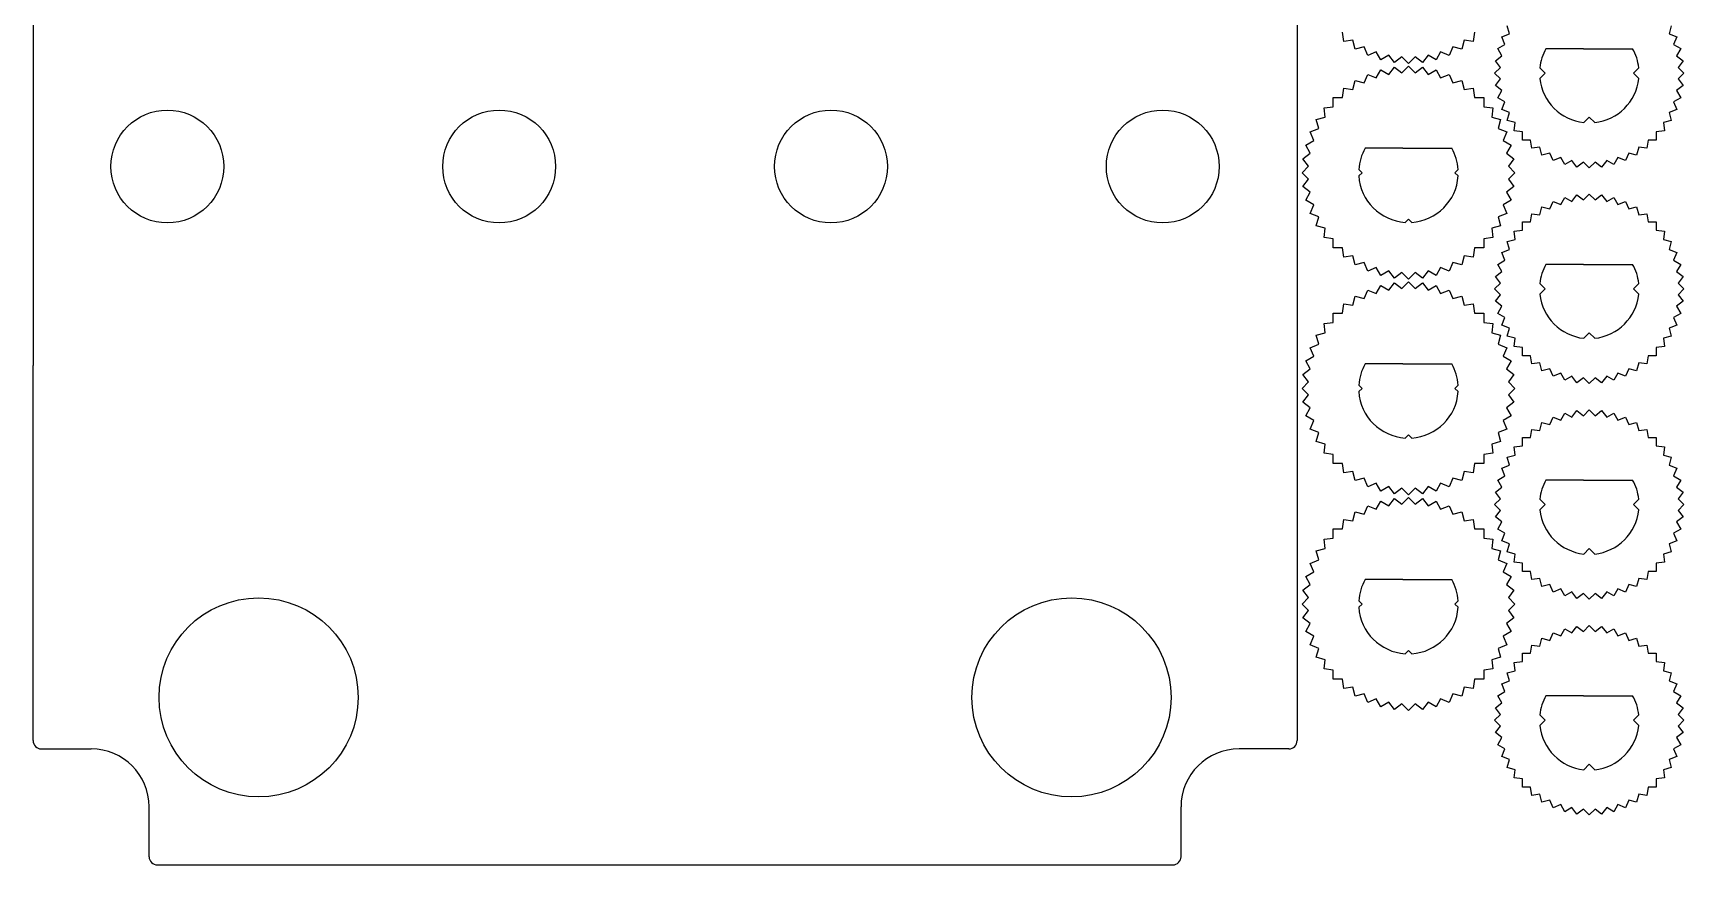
# Model space of a CAD drawing. Extents: x 0 to 100, y -100 to 0.
# Drawn here: x 0 to 99.5, y -100.2 to -50.1 of the extents above; entities that cross this region are included whole.
import ezdxf

# ---------------------------------------------------------------- set-up
doc = ezdxf.new("R2010")
doc.units = 0
doc.layers.add('BLACK', color=7, linetype='CONTINUOUS')

msp = doc.modelspace()

# ---------------------------------------------------------------- linework, layer by layer
at = {"layer": 'BLACK', "linetype": 'CONTINUOUS'}
for p, q in [((0, -0.2), (0, -70.1)), ((76.2, -0.2), (76.2, -92.7)), ((88.998335, -50.100995), (88.86984, -49.621446)), ((98.754839, -49.621446), (98.626345, -50.100995)), ((79.007618, -50.563737), (78.934788, -50.010533)), ((79.560822, -50.490907), (79.007618, -50.563737)), ((79.705237, -51.029871), (79.560822, -50.490907)), ((86.263866, -50.490907), (86.119451, -51.029871)), ((86.81707, -50.563737), (86.263866, -50.490907)), ((86.8899, -50.010533), (86.81707, -50.563737)), ((88.299698, -50.997892), (88.72965, -50.749659)), ((88.539661, -50.290984), (88.998335, -50.100995)), ((88.72965, -50.749659), (88.539661, -50.290984)), ((98.626345, -50.100995), (99.085019, -50.290984)), ((99.085019, -50.290984), (98.89503, -50.749659)), ((98.89503, -50.749659), (99.324982, -50.997892)), ((80.244202, -50.885456), (79.705237, -51.029871)), ((80.457731, -51.40096), (80.244202, -50.885456)), ((80.973235, -51.187431), (80.457731, -51.40096)), ((81.252223, -51.670654), (80.973235, -51.187431)), ((81.735446, -51.391665), (81.252223, -51.670654)), ((82.075121, -51.834339), (81.735446, -51.391665)), ((82.517794, -51.494664), (82.075121, -51.834339)), ((82.912344, -51.889213), (82.517794, -51.494664)), ((83.306894, -51.494664), (82.912344, -51.889213)), ((83.749567, -51.834339), (83.306894, -51.494664)), ((84.089242, -51.391665), (83.749567, -51.834339)), ((84.572465, -51.670654), (84.089242, -51.391665)), ((84.851453, -51.187431), (84.572465, -51.670654)), ((85.366957, -51.40096), (84.851453, -51.187431)), ((85.580486, -50.885456), (85.366957, -51.40096)), ((86.119451, -51.029871), (85.580486, -50.885456)), ((88.154058, -51.730073), (88.547931, -51.427844)), ((88.456287, -52.123945), (88.154058, -51.730073)), ((88.547931, -51.427844), (88.299698, -50.997892)), ((93.470919, -51), (91.2, -51)), ((93.470919, -51), (94.153761, -51)), ((94.153761, -51), (96.42469, -51)), ((99.324982, -50.997892), (99.076749, -51.427844)), ((99.076749, -51.427844), (99.470622, -51.730073)), ((99.470622, -51.730073), (99.168392, -52.123945)), ((80.244202, -53.064543), (80.457731, -52.549039)), ((80.457731, -52.549039), (80.973235, -52.762568)), ((80.973235, -52.762568), (81.252223, -52.279345)), ((81.252223, -52.279345), (81.735446, -52.558334)), ((81.735446, -52.558334), (82.075121, -52.11566)), ((82.075121, -52.11566), (82.517794, -52.455336)), ((82.517794, -52.455336), (82.912344, -52.060786)), ((82.912344, -52.060786), (83.306894, -52.455336)), ((83.306894, -52.455336), (83.749567, -52.11566)), ((83.749567, -52.11566), (84.089242, -52.558334)), ((84.089242, -52.558334), (84.572465, -52.279345)), ((84.572465, -52.279345), (84.851453, -52.762568)), ((84.851453, -52.762568), (85.366957, -52.549039)), ((85.366957, -52.549039), (85.580486, -53.064543)), ((88.105233, -52.475), (88.456287, -52.123945)), ((88.456287, -52.826054), (88.105233, -52.475)), ((90.829876, -52.151114), (91.153761, -52.475)), ((91.153761, -52.475), (90.829928, -52.798833)), ((96.794817, -52.1511), (96.470919, -52.475)), ((96.470919, -52.475), (96.794803, -52.798884)), ((99.168392, -52.123945), (99.519447, -52.475)), ((99.519447, -52.475), (99.168392, -52.826054)), ((78.934788, -53.939466), (79.007618, -53.386262)), ((79.007618, -53.386262), (79.560822, -53.459092)), ((79.560822, -53.459092), (79.705237, -52.920128)), ((79.705237, -52.920128), (80.244202, -53.064543)), ((85.580486, -53.064543), (86.119451, -52.920128)), ((86.119451, -52.920128), (86.263866, -53.459092)), ((86.263866, -53.459092), (86.81707, -53.386262)), ((86.81707, -53.386262), (86.8899, -53.939466)), ((88.154058, -53.219927), (88.456287, -52.826054)), ((88.547931, -53.522156), (88.154058, -53.219927)), ((88.299698, -53.952108), (88.547931, -53.522156)), ((99.470622, -53.219927), (99.076749, -53.522156)), ((99.076749, -53.522156), (99.324982, -53.952108)), ((99.168392, -52.826054), (99.470622, -53.219927)), ((77.823606, -54.570274), (78.37681, -54.497443)), ((77.896437, -55.123478), (77.823606, -54.570274)), ((78.37681, -53.939466), (78.934788, -53.939466)), ((78.37681, -54.497443), (78.37681, -53.939466)), ((86.8899, -53.939466), (87.447878, -53.939466)), ((87.447878, -53.939466), (87.447878, -54.497443)), ((87.447878, -54.497443), (88.001082, -54.570274)), ((88.001082, -54.570274), (87.928251, -55.123478)), ((88.72965, -54.20034), (88.299698, -53.952108)), ((88.539661, -54.659015), (88.72965, -54.20034)), ((88.998335, -54.849004), (88.539661, -54.659015)), ((99.085019, -54.659015), (98.626345, -54.849004)), ((99.324982, -53.952108), (98.89503, -54.20034)), ((98.89503, -54.20034), (99.085019, -54.659015)), ((77.357472, -55.267893), (77.896437, -55.123478)), ((77.501887, -55.806858), (77.357472, -55.267893)), ((87.928251, -55.123478), (88.467216, -55.267893)), ((88.467216, -55.267893), (88.322801, -55.806858)), ((88.86984, -55.328553), (88.998335, -54.849004)), ((89.349389, -55.457048), (88.86984, -55.328553)), ((89.284588, -55.949266), (89.349389, -55.457048)), ((93.81234, -55.133578), (93.488455, -55.457464)), ((94.136218, -55.457457), (93.81234, -55.133578)), ((98.754839, -55.328553), (98.27529, -55.457048)), ((98.27529, -55.457048), (98.340092, -55.949266)), ((98.626345, -54.849004), (98.754839, -55.328553)), ((76.716689, -56.814879), (77.199912, -56.53589)), ((76.986383, -56.020386), (77.501887, -55.806858)), ((77.199912, -56.53589), (76.986383, -56.020386)), ((88.322801, -55.806858), (88.838305, -56.020386)), ((88.838305, -56.020386), (88.624776, -56.53589)), ((88.624776, -56.53589), (89.107999, -56.814879)), ((89.776806, -56.014068), (89.284588, -55.949266)), ((89.776806, -56.510534), (89.776806, -56.014068)), ((90.273272, -56.510534), (89.776806, -56.510534)), ((90.338073, -57.002752), (90.273272, -56.510534)), ((97.351408, -56.510534), (97.286606, -57.002752)), ((97.847874, -56.510534), (97.351408, -56.510534)), ((98.340092, -55.949266), (97.847874, -56.014068)), ((97.847874, -56.014068), (97.847874, -56.510534)), ((76.553005, -57.637777), (76.995678, -57.298102)), ((76.89268, -58.08045), (76.553005, -57.637777)), ((76.995678, -57.298102), (76.716689, -56.814879)), ((82.570923, -57), (80.3, -57)), ((82.570923, -57), (83.253765, -57)), ((83.253765, -57), (85.524693, -57)), ((89.107999, -56.814879), (88.82901, -57.298102)), ((88.82901, -57.298102), (89.271683, -57.637777)), ((89.271683, -57.637777), (88.932008, -58.08045)), ((90.830292, -56.93795), (90.338073, -57.002752)), ((90.958786, -57.417499), (90.830292, -56.93795)), ((91.438335, -57.289004), (90.958786, -57.417499)), ((91.628325, -57.747679), (91.438335, -57.289004)), ((92.086999, -57.55769), (91.628325, -57.747679)), ((92.335232, -57.987642), (92.086999, -57.55769)), ((95.537681, -57.55769), (95.289448, -57.987642)), ((95.996355, -57.747679), (95.537681, -57.55769)), ((96.186344, -57.289004), (95.996355, -57.747679)), ((96.665893, -57.417499), (96.186344, -57.289004)), ((96.794388, -56.93795), (96.665893, -57.417499)), ((97.286606, -57.002752), (96.794388, -56.93795)), ((76.49813, -58.475), (76.89268, -58.08045)), ((76.89268, -58.869549), (76.49813, -58.475)), ((79.918597, -58.668745), (80.112344, -58.475)), ((80.112344, -58.475), (79.918605, -58.281261)), ((85.712344, -58.475), (85.906062, -58.281282)), ((85.906082, -58.668737), (85.712344, -58.475)), ((88.932008, -58.08045), (89.326558, -58.475)), ((89.326558, -58.475), (88.932008, -58.869549)), ((92.765184, -57.739409), (92.335232, -57.987642)), ((93.067413, -58.133281), (92.765184, -57.739409)), ((93.461286, -57.831052), (93.067413, -58.133281)), ((93.81234, -58.182106), (93.461286, -57.831052)), ((94.163394, -57.831052), (93.81234, -58.182106)), ((94.557267, -58.133281), (94.163394, -57.831052)), ((94.859496, -57.739409), (94.557267, -58.133281)), ((95.289448, -57.987642), (94.859496, -57.739409)), ((76.553005, -59.312222), (76.89268, -58.869549)), ((76.995678, -59.651898), (76.553005, -59.312222)), ((76.716689, -60.13512), (76.995678, -59.651898)), ((89.271683, -59.312222), (88.82901, -59.651898)), ((88.82901, -59.651898), (89.107999, -60.13512)), ((88.932008, -58.869549), (89.271683, -59.312222)), ((77.199912, -60.414109), (76.716689, -60.13512)), ((76.986383, -60.929613), (77.199912, -60.414109)), ((89.107999, -60.13512), (88.624776, -60.414109)), ((88.624776, -60.414109), (88.838305, -60.929613)), ((90.830292, -61.012049), (90.958786, -60.5325)), ((90.958786, -60.5325), (91.438335, -60.660995)), ((91.438335, -60.660995), (91.628325, -60.202321)), ((91.628325, -60.202321), (92.086999, -60.39231)), ((92.086999, -60.39231), (92.335232, -59.962358)), ((92.335232, -59.962358), (92.765184, -60.210591)), ((92.765184, -60.210591), (93.067413, -59.816718)), ((93.067413, -59.816718), (93.461286, -60.118947)), ((93.461286, -60.118947), (93.81234, -59.767893)), ((93.81234, -59.767893), (94.163394, -60.118947)), ((94.163394, -60.118947), (94.557267, -59.816718)), ((94.557267, -59.816718), (94.859496, -60.210591)), ((94.859496, -60.210591), (95.289448, -59.962358)), ((95.289448, -59.962358), (95.537681, -60.39231)), ((95.537681, -60.39231), (95.996355, -60.202321)), ((95.996355, -60.202321), (96.186344, -60.660995)), ((96.186344, -60.660995), (96.665893, -60.5325)), ((96.665893, -60.5325), (96.794388, -61.012049)), ((77.501887, -61.143142), (76.986383, -60.929613)), ((77.357472, -61.682106), (77.501887, -61.143142)), ((77.896437, -61.826522), (77.357472, -61.682106)), ((82.718607, -61.468735), (82.912344, -61.275)), ((82.912344, -61.275), (83.10607, -61.468725)), ((88.467216, -61.682106), (87.928251, -61.826522)), ((88.838305, -60.929613), (88.322801, -61.143142)), ((88.322801, -61.143142), (88.467216, -61.682106)), ((89.776806, -61.439466), (90.273272, -61.439466)), ((89.776806, -61.935931), (89.776806, -61.439466)), ((90.273272, -61.439466), (90.338073, -60.947247)), ((90.338073, -60.947247), (90.830292, -61.012049)), ((96.794388, -61.012049), (97.286606, -60.947247)), ((97.286606, -60.947247), (97.351408, -61.439466)), ((97.351408, -61.439466), (97.847874, -61.439466)), ((97.847874, -61.439466), (97.847874, -61.935931)), ((77.823606, -62.379725), (77.896437, -61.826522)), ((78.37681, -62.452556), (77.823606, -62.379725)), ((78.37681, -63.010533), (78.37681, -62.452556)), ((88.001082, -62.379725), (87.447878, -62.452556)), ((87.447878, -62.452556), (87.447878, -63.010533)), ((87.928251, -61.826522), (88.001082, -62.379725)), ((88.86984, -62.621446), (89.349389, -62.492952)), ((88.998335, -63.100995), (88.86984, -62.621446)), ((89.284588, -62.000733), (89.776806, -61.935931)), ((89.349389, -62.492952), (89.284588, -62.000733)), ((97.847874, -61.935931), (98.340092, -62.000733)), ((98.340092, -62.000733), (98.27529, -62.492952)), ((98.27529, -62.492952), (98.754839, -62.621446)), ((98.754839, -62.621446), (98.626345, -63.100995)), ((78.934788, -63.010533), (78.37681, -63.010533)), ((79.007618, -63.563737), (78.934788, -63.010533)), ((79.560822, -63.490907), (79.007618, -63.563737)), ((79.705237, -64.029871), (79.560822, -63.490907)), ((86.263866, -63.490907), (86.119451, -64.029871)), ((86.81707, -63.563737), (86.263866, -63.490907)), ((86.8899, -63.010533), (86.81707, -63.563737)), ((87.447878, -63.010533), (86.8899, -63.010533)), ((88.539661, -63.290984), (88.998335, -63.100995)), ((88.72965, -63.749659), (88.539661, -63.290984)), ((98.626345, -63.100995), (99.085019, -63.290984)), ((99.085019, -63.290984), (98.89503, -63.749659)), ((80.244202, -63.885456), (79.705237, -64.029871)), ((80.457731, -64.40096), (80.244202, -63.885456)), ((80.973235, -64.187431), (80.457731, -64.40096)), ((81.252223, -64.670654), (80.973235, -64.187431)), ((81.735446, -64.391665), (81.252223, -64.670654)), ((82.075121, -64.834339), (81.735446, -64.391665)), ((82.517794, -64.494664), (82.075121, -64.834339)), ((82.912344, -64.889213), (82.517794, -64.494664)), ((83.306894, -64.494664), (82.912344, -64.889213)), ((83.749567, -64.834339), (83.306894, -64.494664)), ((84.089242, -64.391665), (83.749567, -64.834339)), ((84.572465, -64.670654), (84.089242, -64.391665)), ((84.851453, -64.187431), (84.572465, -64.670654)), ((85.366957, -64.40096), (84.851453, -64.187431)), ((85.580486, -63.885456), (85.366957, -64.40096)), ((86.119451, -64.029871), (85.580486, -63.885456)), ((88.154058, -64.730073), (88.547931, -64.427844)), ((88.299698, -63.997892), (88.72965, -63.749659)), ((88.547931, -64.427844), (88.299698, -63.997892)), ((93.470919, -64), (91.2, -64)), ((93.470919, -64), (94.153761, -64)), ((94.153761, -64), (96.42469, -64)), ((98.89503, -63.749659), (99.324982, -63.997892)), ((99.324982, -63.997892), (99.076749, -64.427844)), ((99.076749, -64.427844), (99.470622, -64.730073)), ((80.244202, -66.064543), (80.457731, -65.549039)), ((80.457731, -65.549039), (80.973235, -65.762568)), ((80.973235, -65.762568), (81.252223, -65.279345)), ((81.252223, -65.279345), (81.735446, -65.558334)), ((81.735446, -65.558334), (82.075121, -65.11566)), ((82.075121, -65.11566), (82.517794, -65.455336)), ((82.517794, -65.455336), (82.912344, -65.060786)), ((82.912344, -65.060786), (83.306894, -65.455336)), ((83.306894, -65.455336), (83.749567, -65.11566)), ((83.749567, -65.11566), (84.089242, -65.558334)), ((84.089242, -65.558334), (84.572465, -65.279345)), ((84.572465, -65.279345), (84.851453, -65.762568)), ((84.851453, -65.762568), (85.366957, -65.549039)), ((85.366957, -65.549039), (85.580486, -66.064543)), ((88.105233, -65.475), (88.456287, -65.123945)), ((88.456287, -65.826054), (88.105233, -65.475)), ((88.456287, -65.123945), (88.154058, -64.730073)), ((90.829876, -65.151114), (91.153761, -65.475)), ((91.153761, -65.475), (90.829928, -65.798833)), ((96.794817, -65.1511), (96.470919, -65.475)), ((96.470919, -65.475), (96.794803, -65.798884)), ((99.470622, -64.730073), (99.168392, -65.123945)), ((99.168392, -65.123945), (99.519447, -65.475)), ((99.519447, -65.475), (99.168392, -65.826054)), ((78.934788, -66.939466), (79.007618, -66.386262)), ((79.007618, -66.386262), (79.560822, -66.459092)), ((79.560822, -66.459092), (79.705237, -65.920128)), ((79.705237, -65.920128), (80.244202, -66.064543)), ((85.580486, -66.064543), (86.119451, -65.920128)), ((86.119451, -65.920128), (86.263866, -66.459092)), ((86.263866, -66.459092), (86.81707, -66.386262)), ((86.81707, -66.386262), (86.8899, -66.939466)), ((88.154058, -66.219927), (88.456287, -65.826054)), ((88.547931, -66.522156), (88.154058, -66.219927)), ((88.299698, -66.952108), (88.547931, -66.522156)), ((99.470622, -66.219927), (99.076749, -66.522156)), ((99.076749, -66.522156), (99.324982, -66.952108)), ((99.168392, -65.826054), (99.470622, -66.219927)), ((77.823606, -67.570274), (78.37681, -67.497443)), ((77.896437, -68.123478), (77.823606, -67.570274)), ((78.37681, -66.939466), (78.934788, -66.939466)), ((78.37681, -67.497443), (78.37681, -66.939466)), ((86.8899, -66.939466), (87.447878, -66.939466)), ((87.447878, -66.939466), (87.447878, -67.497443)), ((87.447878, -67.497443), (88.001082, -67.570274)), ((88.001082, -67.570274), (87.928251, -68.123478)), ((88.72965, -67.20034), (88.299698, -66.952108)), ((88.539661, -67.659015), (88.72965, -67.20034)), ((88.998335, -67.849004), (88.539661, -67.659015)), ((99.085019, -67.659015), (98.626345, -67.849004)), ((99.324982, -66.952108), (98.89503, -67.20034)), ((98.89503, -67.20034), (99.085019, -67.659015)), ((77.357472, -68.267893), (77.896437, -68.123478)), ((77.501887, -68.806858), (77.357472, -68.267893)), ((87.928251, -68.123478), (88.467216, -68.267893)), ((88.467216, -68.267893), (88.322801, -68.806858)), ((88.86984, -68.328553), (88.998335, -67.849004)), ((89.349389, -68.457048), (88.86984, -68.328553)), ((89.284588, -68.949266), (89.349389, -68.457048)), ((93.81234, -68.133578), (93.488455, -68.457464)), ((94.136218, -68.457457), (93.81234, -68.133578)), ((98.754839, -68.328553), (98.27529, -68.457048)), ((98.27529, -68.457048), (98.340092, -68.949266)), ((98.626345, -67.849004), (98.754839, -68.328553)), ((76.716689, -69.814879), (77.199912, -69.53589)), ((76.986383, -69.020386), (77.501887, -68.806858)), ((77.199912, -69.53589), (76.986383, -69.020386)), ((88.322801, -68.806858), (88.838305, -69.020386)), ((88.838305, -69.020386), (88.624776, -69.53589)), ((88.624776, -69.53589), (89.107999, -69.814879)), ((89.776806, -69.014068), (89.284588, -68.949266)), ((89.776806, -69.510534), (89.776806, -69.014068)), ((90.273272, -69.510534), (89.776806, -69.510534)), ((90.338073, -70.002752), (90.273272, -69.510534)), ((97.351408, -69.510534), (97.286606, -70.002752)), ((97.847874, -69.510534), (97.351408, -69.510534)), ((98.340092, -68.949266), (97.847874, -69.014068)), ((97.847874, -69.014068), (97.847874, -69.510534)), ((0, -92.7), (0, -70.1)), ((76.553005, -70.637777), (76.995678, -70.298102)), ((76.89268, -71.08045), (76.553005, -70.637777)), ((76.995678, -70.298102), (76.716689, -69.814879)), ((82.570923, -70), (80.3, -70)), ((82.570923, -70), (83.253765, -70)), ((83.253765, -70), (85.524693, -70)), ((89.107999, -69.814879), (88.82901, -70.298102)), ((88.82901, -70.298102), (89.271683, -70.637777)), ((89.271683, -70.637777), (88.932008, -71.08045)), ((90.830292, -69.93795), (90.338073, -70.002752)), ((90.958786, -70.417499), (90.830292, -69.93795)), ((91.438335, -70.289004), (90.958786, -70.417499)), ((91.628325, -70.747679), (91.438335, -70.289004)), ((92.086999, -70.55769), (91.628325, -70.747679)), ((92.335232, -70.987642), (92.086999, -70.55769)), ((95.537681, -70.55769), (95.289448, -70.987642)), ((95.996355, -70.747679), (95.537681, -70.55769)), ((96.186344, -70.289004), (95.996355, -70.747679)), ((96.665893, -70.417499), (96.186344, -70.289004)), ((96.794388, -69.93795), (96.665893, -70.417499)), ((97.286606, -70.002752), (96.794388, -69.93795)), ((76.49813, -71.475), (76.89268, -71.08045)), ((76.89268, -71.869549), (76.49813, -71.475)), ((79.918597, -71.668745), (80.112344, -71.475)), ((80.112344, -71.475), (79.918605, -71.281261)), ((85.712344, -71.475), (85.906062, -71.281282)), ((85.906082, -71.668737), (85.712344, -71.475)), ((88.932008, -71.08045), (89.326558, -71.475)), ((89.326558, -71.475), (88.932008, -71.869549)), ((92.765184, -70.739409), (92.335232, -70.987642)), ((93.067413, -71.133281), (92.765184, -70.739409)), ((93.461286, -70.831052), (93.067413, -71.133281)), ((93.81234, -71.182106), (93.461286, -70.831052)), ((94.163394, -70.831052), (93.81234, -71.182106)), ((94.557267, -71.133281), (94.163394, -70.831052)), ((94.859496, -70.739409), (94.557267, -71.133281)), ((95.289448, -70.987642), (94.859496, -70.739409)), ((76.553005, -72.312222), (76.89268, -71.869549)), ((76.995678, -72.651898), (76.553005, -72.312222)), ((89.271683, -72.312222), (88.82901, -72.651898)), ((88.932008, -71.869549), (89.271683, -72.312222)), ((76.716689, -73.13512), (76.995678, -72.651898)), ((77.199912, -73.414109), (76.716689, -73.13512)), ((76.986383, -73.929613), (77.199912, -73.414109)), ((89.107999, -73.13512), (88.624776, -73.414109)), ((88.624776, -73.414109), (88.838305, -73.929613)), ((88.82901, -72.651898), (89.107999, -73.13512)), ((90.830292, -74.012049), (90.958786, -73.5325)), ((90.958786, -73.5325), (91.438335, -73.660995)), ((91.438335, -73.660995), (91.628325, -73.202321)), ((91.628325, -73.202321), (92.086999, -73.39231)), ((92.086999, -73.39231), (92.335232, -72.962358)), ((92.335232, -72.962358), (92.765184, -73.210591)), ((92.765184, -73.210591), (93.067413, -72.816718)), ((93.067413, -72.816718), (93.461286, -73.118947)), ((93.461286, -73.118947), (93.81234, -72.767893)), ((93.81234, -72.767893), (94.163394, -73.118947)), ((94.163394, -73.118947), (94.557267, -72.816718)), ((94.557267, -72.816718), (94.859496, -73.210591)), ((94.859496, -73.210591), (95.289448, -72.962358)), ((95.289448, -72.962358), (95.537681, -73.39231)), ((95.537681, -73.39231), (95.996355, -73.202321)), ((95.996355, -73.202321), (96.186344, -73.660995)), ((96.186344, -73.660995), (96.665893, -73.5325)), ((96.665893, -73.5325), (96.794388, -74.012049)), ((77.501887, -74.143142), (76.986383, -73.929613)), ((77.357472, -74.682106), (77.501887, -74.143142)), ((82.718607, -74.468735), (82.912344, -74.275)), ((82.912344, -74.275), (83.10607, -74.468725)), ((88.838305, -73.929613), (88.322801, -74.143142)), ((88.322801, -74.143142), (88.467216, -74.682106)), ((89.776806, -74.439466), (90.273272, -74.439466)), ((89.776806, -74.935931), (89.776806, -74.439466)), ((90.273272, -74.439466), (90.338073, -73.947247)), ((90.338073, -73.947247), (90.830292, -74.012049)), ((96.794388, -74.012049), (97.286606, -73.947247)), ((97.286606, -73.947247), (97.351408, -74.439466)), ((97.351408, -74.439466), (97.847874, -74.439466)), ((97.847874, -74.439466), (97.847874, -74.935931)), ((77.896437, -74.826522), (77.357472, -74.682106)), ((77.823606, -75.379725), (77.896437, -74.826522)), ((78.37681, -75.452556), (77.823606, -75.379725)), ((78.37681, -76.010533), (78.37681, -75.452556)), ((88.001082, -75.379725), (87.447878, -75.452556)), ((87.447878, -75.452556), (87.447878, -76.010533)), ((88.467216, -74.682106), (87.928251, -74.826522)), ((87.928251, -74.826522), (88.001082, -75.379725)), ((88.86984, -75.621446), (89.349389, -75.492952)), ((88.998335, -76.100995), (88.86984, -75.621446)), ((89.284588, -75.000733), (89.776806, -74.935931)), ((89.349389, -75.492952), (89.284588, -75.000733)), ((97.847874, -74.935931), (98.340092, -75.000733)), ((98.340092, -75.000733), (98.27529, -75.492952)), ((98.27529, -75.492952), (98.754839, -75.621446)), ((98.754839, -75.621446), (98.626345, -76.100995)), ((78.934788, -76.010533), (78.37681, -76.010533)), ((79.007618, -76.563737), (78.934788, -76.010533)), ((79.560822, -76.490907), (79.007618, -76.563737)), ((79.705237, -77.029871), (79.560822, -76.490907)), ((86.263866, -76.490907), (86.119451, -77.029871)), ((86.81707, -76.563737), (86.263866, -76.490907)), ((86.8899, -76.010533), (86.81707, -76.563737)), ((87.447878, -76.010533), (86.8899, -76.010533)), ((88.539661, -76.290984), (88.998335, -76.100995)), ((88.72965, -76.749659), (88.539661, -76.290984)), ((98.626345, -76.100995), (99.085019, -76.290984)), ((99.085019, -76.290984), (98.89503, -76.749659)), ((80.244202, -76.885456), (79.705237, -77.029871)), ((80.457731, -77.40096), (80.244202, -76.885456)), ((80.973235, -77.187431), (80.457731, -77.40096)), ((81.252223, -77.670654), (80.973235, -77.187431)), ((81.735446, -77.391665), (81.252223, -77.670654)), ((82.075121, -77.834339), (81.735446, -77.391665)), ((82.517794, -77.494664), (82.075121, -77.834339)), ((82.912344, -77.889213), (82.517794, -77.494664)), ((83.306894, -77.494664), (82.912344, -77.889213)), ((83.749567, -77.834339), (83.306894, -77.494664)), ((84.089242, -77.391665), (83.749567, -77.834339)), ((84.572465, -77.670654), (84.089242, -77.391665)), ((84.851453, -77.187431), (84.572465, -77.670654)), ((85.366957, -77.40096), (84.851453, -77.187431)), ((85.580486, -76.885456), (85.366957, -77.40096)), ((86.119451, -77.029871), (85.580486, -76.885456)), ((88.154058, -77.730073), (88.547931, -77.427844)), ((88.299698, -76.997892), (88.72965, -76.749659)), ((88.547931, -77.427844), (88.299698, -76.997892)), ((93.470919, -77), (91.2, -77)), ((93.470919, -77), (94.153761, -77)), ((94.153761, -77), (96.42469, -77)), ((98.89503, -76.749659), (99.324982, -76.997892)), ((99.324982, -76.997892), (99.076749, -77.427844)), ((99.076749, -77.427844), (99.470622, -77.730073)), ((80.244202, -79.064543), (80.457731, -78.549039)), ((80.457731, -78.549039), (80.973235, -78.762568)), ((80.973235, -78.762568), (81.252223, -78.279345)), ((81.252223, -78.279345), (81.735446, -78.558334)), ((81.735446, -78.558334), (82.075121, -78.11566)), ((82.075121, -78.11566), (82.517794, -78.455336)), ((82.517794, -78.455336), (82.912344, -78.060786)), ((82.912344, -78.060786), (83.306894, -78.455336)), ((83.306894, -78.455336), (83.749567, -78.11566)), ((83.749567, -78.11566), (84.089242, -78.558334)), ((84.089242, -78.558334), (84.572465, -78.279345)), ((84.572465, -78.279345), (84.851453, -78.762568)), ((84.851453, -78.762568), (85.366957, -78.549039)), ((85.366957, -78.549039), (85.580486, -79.064543)), ((88.105233, -78.475), (88.456287, -78.123945)), ((88.456287, -78.826054), (88.105233, -78.475)), ((88.456287, -78.123945), (88.154058, -77.730073)), ((90.829876, -78.151114), (91.153761, -78.475)), ((91.153761, -78.475), (90.829928, -78.798833)), ((96.794817, -78.1511), (96.470919, -78.475)), ((96.470919, -78.475), (96.794803, -78.798884)), ((99.470622, -77.730073), (99.168392, -78.123945)), ((99.168392, -78.123945), (99.519447, -78.475)), ((99.519447, -78.475), (99.168392, -78.826054)), ((78.934788, -79.939466), (79.007618, -79.386262)), ((79.007618, -79.386262), (79.560822, -79.459092)), ((79.560822, -79.459092), (79.705237, -78.920128)), ((79.705237, -78.920128), (80.244202, -79.064543)), ((85.580486, -79.064543), (86.119451, -78.920128)), ((86.119451, -78.920128), (86.263866, -79.459092)), ((86.263866, -79.459092), (86.81707, -79.386262)), ((86.81707, -79.386262), (86.8899, -79.939466)), ((88.154058, -79.219927), (88.456287, -78.826054)), ((88.547931, -79.522156), (88.154058, -79.219927)), ((88.299698, -79.952108), (88.547931, -79.522156)), ((99.470622, -79.219927), (99.076749, -79.522156)), ((99.076749, -79.522156), (99.324982, -79.952108)), ((99.168392, -78.826054), (99.470622, -79.219927)), ((77.823606, -80.570274), (78.37681, -80.497443)), ((77.896437, -81.123478), (77.823606, -80.570274)), ((78.37681, -80.497443), (78.37681, -79.939466)), ((78.37681, -79.939466), (78.934788, -79.939466)), ((86.8899, -79.939466), (87.447878, -79.939466)), ((87.447878, -79.939466), (87.447878, -80.497443)), ((87.447878, -80.497443), (88.001082, -80.570274)), ((88.001082, -80.570274), (87.928251, -81.123478)), ((88.72965, -80.20034), (88.299698, -79.952108)), ((88.539661, -80.659015), (88.72965, -80.20034)), ((99.324982, -79.952108), (98.89503, -80.20034)), ((98.89503, -80.20034), (99.085019, -80.659015)), ((77.357472, -81.267893), (77.896437, -81.123478)), ((77.501887, -81.806858), (77.357472, -81.267893)), ((87.928251, -81.123478), (88.467216, -81.267893)), ((88.467216, -81.267893), (88.322801, -81.806858)), ((88.998335, -80.849004), (88.539661, -80.659015)), ((88.86984, -81.328553), (88.998335, -80.849004)), ((89.349389, -81.457048), (88.86984, -81.328553)), ((89.284588, -81.949266), (89.349389, -81.457048)), ((93.81234, -81.133578), (93.488455, -81.457464)), ((94.136218, -81.457457), (93.81234, -81.133578)), ((98.754839, -81.328553), (98.27529, -81.457048)), ((98.27529, -81.457048), (98.340092, -81.949266)), ((99.085019, -80.659015), (98.626345, -80.849004)), ((98.626345, -80.849004), (98.754839, -81.328553)), ((76.716689, -82.814879), (77.199912, -82.53589)), ((76.986383, -82.020386), (77.501887, -81.806858)), ((77.199912, -82.53589), (76.986383, -82.020386)), ((88.322801, -81.806858), (88.838305, -82.020386)), ((88.838305, -82.020386), (88.624776, -82.53589)), ((88.624776, -82.53589), (89.107999, -82.814879)), ((89.776806, -82.014068), (89.284588, -81.949266)), ((89.776806, -82.510534), (89.776806, -82.014068)), ((90.273272, -82.510534), (89.776806, -82.510534)), ((90.338073, -83.002752), (90.273272, -82.510534)), ((97.351408, -82.510534), (97.286606, -83.002752)), ((97.847874, -82.510534), (97.351408, -82.510534)), ((98.340092, -81.949266), (97.847874, -82.014068)), ((97.847874, -82.014068), (97.847874, -82.510534)), ((76.553005, -83.637777), (76.995678, -83.298102)), ((76.995678, -83.298102), (76.716689, -82.814879)), ((82.570923, -83), (80.3, -83)), ((82.570923, -83), (83.253765, -83)), ((83.253765, -83), (85.524693, -83)), ((89.107999, -82.814879), (88.82901, -83.298102)), ((88.82901, -83.298102), (89.271683, -83.637777)), ((90.830292, -82.93795), (90.338073, -83.002752)), ((90.958786, -83.417499), (90.830292, -82.93795)), ((91.438335, -83.289004), (90.958786, -83.417499)), ((91.628325, -83.747679), (91.438335, -83.289004)), ((92.086999, -83.55769), (91.628325, -83.747679)), ((92.335232, -83.987642), (92.086999, -83.55769)), ((95.537681, -83.55769), (95.289448, -83.987642)), ((95.996355, -83.747679), (95.537681, -83.55769)), ((96.186344, -83.289004), (95.996355, -83.747679)), ((96.665893, -83.417499), (96.186344, -83.289004)), ((96.794388, -82.93795), (96.665893, -83.417499)), ((97.286606, -83.002752), (96.794388, -82.93795)), ((76.49813, -84.475), (76.89268, -84.08045)), ((76.89268, -84.869549), (76.49813, -84.475)), ((76.89268, -84.08045), (76.553005, -83.637777)), ((79.918597, -84.668745), (80.112344, -84.475)), ((80.112344, -84.475), (79.918605, -84.281261)), ((85.712344, -84.475), (85.906062, -84.281282)), ((85.906082, -84.668737), (85.712344, -84.475)), ((89.271683, -83.637777), (88.932008, -84.08045)), ((88.932008, -84.08045), (89.326558, -84.475)), ((89.326558, -84.475), (88.932008, -84.869549)), ((92.765184, -83.739409), (92.335232, -83.987642)), ((93.067413, -84.133281), (92.765184, -83.739409)), ((93.461286, -83.831052), (93.067413, -84.133281)), ((93.81234, -84.182106), (93.461286, -83.831052)), ((94.163394, -83.831052), (93.81234, -84.182106)), ((94.557267, -84.133281), (94.163394, -83.831052)), ((94.859496, -83.739409), (94.557267, -84.133281)), ((95.289448, -83.987642), (94.859496, -83.739409)), ((76.553005, -85.312222), (76.89268, -84.869549)), ((76.995678, -85.651898), (76.553005, -85.312222)), ((89.271683, -85.312222), (88.82901, -85.651898)), ((88.932008, -84.869549), (89.271683, -85.312222)), ((76.716689, -86.13512), (76.995678, -85.651898)), ((77.199912, -86.414109), (76.716689, -86.13512)), ((76.986383, -86.929613), (77.199912, -86.414109)), ((89.107999, -86.13512), (88.624776, -86.414109)), ((88.624776, -86.414109), (88.838305, -86.929613)), ((88.82901, -85.651898), (89.107999, -86.13512)), ((90.830292, -87.012049), (90.958786, -86.5325)), ((90.958786, -86.5325), (91.438335, -86.660995)), ((91.438335, -86.660995), (91.628325, -86.202321)), ((91.628325, -86.202321), (92.086999, -86.39231)), ((92.086999, -86.39231), (92.335232, -85.962358)), ((92.335232, -85.962358), (92.765184, -86.210591)), ((92.765184, -86.210591), (93.067413, -85.816718)), ((93.067413, -85.816718), (93.461286, -86.118947)), ((93.461286, -86.118947), (93.81234, -85.767893)), ((93.81234, -85.767893), (94.163394, -86.118947)), ((94.163394, -86.118947), (94.557267, -85.816718)), ((94.557267, -85.816718), (94.859496, -86.210591)), ((94.859496, -86.210591), (95.289448, -85.962358)), ((95.289448, -85.962358), (95.537681, -86.39231)), ((95.537681, -86.39231), (95.996355, -86.202321)), ((95.996355, -86.202321), (96.186344, -86.660995)), ((96.186344, -86.660995), (96.665893, -86.5325)), ((96.665893, -86.5325), (96.794388, -87.012049)), ((77.501887, -87.143142), (76.986383, -86.929613)), ((77.357472, -87.682106), (77.501887, -87.143142)), ((82.718607, -87.468735), (82.912344, -87.275)), ((82.912344, -87.275), (83.10607, -87.468725)), ((88.838305, -86.929613), (88.322801, -87.143142)), ((88.322801, -87.143142), (88.467216, -87.682106)), ((89.776806, -87.935931), (89.776806, -87.439466)), ((89.776806, -87.439466), (90.273272, -87.439466)), ((90.273272, -87.439466), (90.338073, -86.947247)), ((90.338073, -86.947247), (90.830292, -87.012049)), ((96.794388, -87.012049), (97.286606, -86.947247)), ((97.286606, -86.947247), (97.351408, -87.439466)), ((97.351408, -87.439466), (97.847874, -87.439466)), ((97.847874, -87.439466), (97.847874, -87.935931)), ((77.896437, -87.826522), (77.357472, -87.682106)), ((77.823606, -88.379725), (77.896437, -87.826522)), ((78.37681, -88.452556), (77.823606, -88.379725)), ((78.37681, -89.010533), (78.37681, -88.452556)), ((88.001082, -88.379725), (87.447878, -88.452556)), ((87.447878, -88.452556), (87.447878, -89.010533)), ((88.467216, -87.682106), (87.928251, -87.826522)), ((87.928251, -87.826522), (88.001082, -88.379725)), ((88.86984, -88.621446), (89.349389, -88.492952)), ((89.284588, -88.000733), (89.776806, -87.935931)), ((89.349389, -88.492952), (89.284588, -88.000733)), ((97.847874, -87.935931), (98.340092, -88.000733)), ((98.340092, -88.000733), (98.27529, -88.492952)), ((98.27529, -88.492952), (98.754839, -88.621446)), ((78.934788, -89.010533), (78.37681, -89.010533)), ((79.007618, -89.563737), (78.934788, -89.010533)), ((79.560822, -89.490907), (79.007618, -89.563737)), ((79.705237, -90.029871), (79.560822, -89.490907)), ((86.263866, -89.490907), (86.119451, -90.029871)), ((86.81707, -89.563737), (86.263866, -89.490907)), ((86.8899, -89.010533), (86.81707, -89.563737)), ((87.447878, -89.010533), (86.8899, -89.010533)), ((88.539661, -89.290984), (88.998335, -89.100995)), ((88.72965, -89.749659), (88.539661, -89.290984)), ((88.998335, -89.100995), (88.86984, -88.621446)), ((98.754839, -88.621446), (98.626345, -89.100995)), ((98.626345, -89.100995), (99.085019, -89.290984)), ((99.085019, -89.290984), (98.89503, -89.749659)), ((80.244202, -89.885456), (79.705237, -90.029871)), ((80.457731, -90.40096), (80.244202, -89.885456)), ((80.973235, -90.187431), (80.457731, -90.40096)), ((81.252223, -90.670654), (80.973235, -90.187431)), ((81.735446, -90.391665), (81.252223, -90.670654)), ((82.075121, -90.834339), (81.735446, -90.391665)), ((82.517794, -90.494664), (82.075121, -90.834339)), ((82.912344, -90.889213), (82.517794, -90.494664)), ((83.306894, -90.494664), (82.912344, -90.889213)), ((83.749567, -90.834339), (83.306894, -90.494664)), ((84.089242, -90.391665), (83.749567, -90.834339)), ((84.572465, -90.670654), (84.089242, -90.391665)), ((84.851453, -90.187431), (84.572465, -90.670654)), ((85.366957, -90.40096), (84.851453, -90.187431)), ((85.580486, -89.885456), (85.366957, -90.40096)), ((86.119451, -90.029871), (85.580486, -89.885456)), ((88.154058, -90.730073), (88.547931, -90.427844)), ((88.299698, -89.997892), (88.72965, -89.749659)), ((88.547931, -90.427844), (88.299698, -89.997892)), ((93.470919, -90), (91.2, -90)), ((93.470919, -90), (94.153761, -90)), ((94.153761, -90), (96.42469, -90)), ((98.89503, -89.749659), (99.324982, -89.997892)), ((99.324982, -89.997892), (99.076749, -90.427844)), ((99.076749, -90.427844), (99.470622, -90.730073)), ((88.105233, -91.475), (88.456287, -91.123945)), ((88.456287, -91.826054), (88.105233, -91.475)), ((88.456287, -91.123945), (88.154058, -90.730073)), ((90.829876, -91.151114), (91.153761, -91.475)), ((91.153761, -91.475), (90.829928, -91.798833)), ((96.794817, -91.1511), (96.470919, -91.475)), ((96.470919, -91.475), (96.794803, -91.798884)), ((99.470622, -90.730073), (99.168392, -91.123945)), ((99.168392, -91.123945), (99.519447, -91.475)), ((99.519447, -91.475), (99.168392, -91.826054)), ((88.154058, -92.219927), (88.456287, -91.826054)), ((88.547931, -92.522156), (88.154058, -92.219927)), ((88.299698, -92.952108), (88.547931, -92.522156)), ((99.470622, -92.219927), (99.076749, -92.522156)), ((99.076749, -92.522156), (99.324982, -92.952108)), ((99.168392, -91.826054), (99.470622, -92.219927)), ((0.5, -93.2), (3.5, -93.2)), ((75.7, -93.2), (72.7, -93.2)), ((88.72965, -93.20034), (88.299698, -92.952108)), ((88.539661, -93.659015), (88.72965, -93.20034)), ((99.324982, -92.952108), (98.89503, -93.20034)), ((98.89503, -93.20034), (99.085019, -93.659015)), ((88.998335, -93.849004), (88.539661, -93.659015)), ((88.86984, -94.328553), (88.998335, -93.849004)), ((89.349389, -94.457048), (88.86984, -94.328553)), ((89.284588, -94.949266), (89.349389, -94.457048)), ((93.81234, -94.133578), (93.488455, -94.457464)), ((94.136218, -94.457457), (93.81234, -94.133578)), ((98.754839, -94.328553), (98.27529, -94.457048)), ((98.27529, -94.457048), (98.340092, -94.949266)), ((99.085019, -93.659015), (98.626345, -93.849004)), ((98.626345, -93.849004), (98.754839, -94.328553)), ((89.776806, -95.014068), (89.284588, -94.949266)), ((89.776806, -95.510534), (89.776806, -95.014068)), ((90.273272, -95.510534), (89.776806, -95.510534)), ((90.338073, -96.002752), (90.273272, -95.510534)), ((97.351408, -95.510534), (97.286606, -96.002752)), ((97.847874, -95.510534), (97.351408, -95.510534)), ((98.340092, -94.949266), (97.847874, -95.014068)), ((97.847874, -95.014068), (97.847874, -95.510534)), ((90.830292, -95.93795), (90.338073, -96.002752)), ((90.958786, -96.417499), (90.830292, -95.93795)), ((91.438335, -96.289004), (90.958786, -96.417499)), ((91.628325, -96.747679), (91.438335, -96.289004)), ((96.186344, -96.289004), (95.996355, -96.747679)), ((96.665893, -96.417499), (96.186344, -96.289004)), ((96.794388, -95.93795), (96.665893, -96.417499)), ((97.286606, -96.002752), (96.794388, -95.93795)), ((7, -99.7), (7, -96.7)), ((69.2, -99.7), (69.2, -96.7)), ((92.086999, -96.55769), (91.628325, -96.747679)), ((92.335232, -96.987642), (92.086999, -96.55769)), ((92.765184, -96.739409), (92.335232, -96.987642)), ((93.067413, -97.133281), (92.765184, -96.739409)), ((93.461286, -96.831052), (93.067413, -97.133281)), ((93.81234, -97.182106), (93.461286, -96.831052)), ((94.163394, -96.831052), (93.81234, -97.182106)), ((94.557267, -97.133281), (94.163394, -96.831052)), ((94.859496, -96.739409), (94.557267, -97.133281)), ((95.289448, -96.987642), (94.859496, -96.739409)), ((95.537681, -96.55769), (95.289448, -96.987642)), ((95.996355, -96.747679), (95.537681, -96.55769)), ((7.5, -100.2), (68.7, -100.2))]:
    msp.add_line(p, q, dxfattribs=at)
at = {"layer": 'BLACK'}
for centre, radius in [((8.1, -58.1), 3.4), ((28.1, -58.1), 3.4), ((48.1, -58.1), 3.4), ((68.1, -58.1), 3.4), ((13.6, -90.1), 6), ((62.6, -90.1), 6)]:
    msp.add_circle(centre, radius, dxfattribs=at)
for centre, radius, start, end in [((93.812474, -52.475028), 3.000135, 150.55050852, 173.80189539), ((93.812374, -52.475028), 2.999984, 6.19869004, 29.4509751), ((93.812374, -52.475028), 2.999975, -173.80365156, -96.19853359), ((93.812374, -52.475028), 2.999961, -83.80287601, -6.19735183), ((82.912144, -58.474986), 2.999801, 150.54810818, 176.29730269), ((82.912644, -58.474886), 2.999681, 3.70054021, 29.4511208), ((82.912344, -58.474986), 3.000011, -176.29691123, -93.70266701), ((82.912344, -58.474986), 3.000001, -86.2975303, -3.7029474), ((93.812474, -65.475028), 3.000135, 150.55050852, 173.80189539), ((93.812374, -65.475028), 2.999984, 6.19869004, 29.4509751), ((93.812374, -65.475028), 2.999975, -173.80365156, -96.19853359), ((93.812374, -65.475028), 2.999961, -83.80287601, -6.19735183), ((82.912144, -71.474986), 2.999801, 150.54810818, 176.29730269), ((82.912644, -71.474886), 2.999681, 3.70054021, 29.4511208), ((82.912344, -71.474986), 3.000011, -176.29691123, -93.70266701), ((82.912344, -71.474986), 3.000001, -86.2975303, -3.7029474), ((93.812474, -78.475028), 3.000135, 150.55050852, 173.80189539), ((93.812374, -78.475028), 2.999984, 6.19869004, 29.4509751), ((93.812374, -78.475028), 2.999975, -173.80365156, -96.19853359), ((93.812374, -78.475028), 2.999961, -83.80287601, -6.19735183), ((82.912144, -84.474986), 2.999801, 150.54810818, 176.29730269), ((82.912644, -84.474886), 2.999681, 3.70054021, 29.4511208), ((82.912344, -84.474986), 3.000011, -176.29691123, -93.70266701), ((82.912344, -84.474986), 3.000001, -86.2975303, -3.7029474), ((93.812474, -91.475028), 3.000135, 150.55050852, 173.80189539), ((93.812374, -91.475028), 2.999984, 6.19869004, 29.4509751), ((93.812374, -91.475028), 2.999975, -173.80365156, -96.19853359), ((93.812374, -91.475028), 2.999961, -83.80287601, -6.19735183), ((0.5, -92.7), 0.5, -180, -90), ((3.5, -96.7), 3.5, 0, 90), ((72.7, -96.7), 3.5, 90, 180), ((75.7, -92.7), 0.5, -90, 0), ((7.5, -99.7), 0.5, -180, -90), ((68.7, -99.7), 0.5, -90, 0)]:
    msp.add_arc(centre, radius, start, end, dxfattribs=at)

doc.saveas('drawing.dxf')
